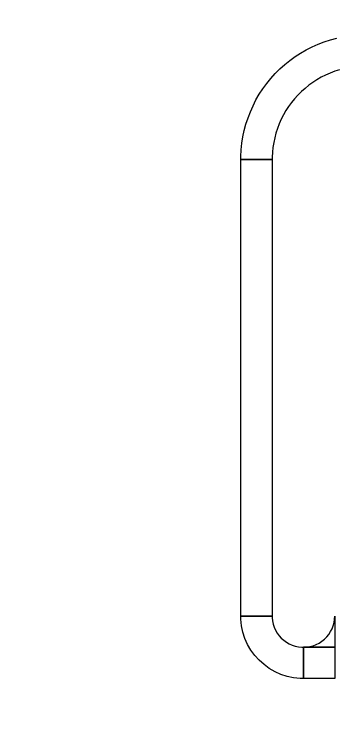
# Model space of a CAD drawing. Extents: x -50000 to 50000, y -50000 to 50000.
# Drawn here: x -39694.8 to -39490, y -18675.1 to -18218 of the extents above; entities that cross this region are included whole.
import ezdxf

# ---------------------------------------------------------------- set-up
doc = ezdxf.new("R2010")
doc.units = 0
doc.layers.add('FRAME', color=14, linetype='CONTINUOUS')
doc.layers.add('XOR4', color=17, linetype='CONTINUOUS')

# ---------------------------------------------------------------- blocks, each defined once
blk = doc.blocks.new('CHIP_RESONATOR')
at = {"layer": 'XOR4'}
blk.add_lwpolyline([(3612.959, 3246.529), (3609.972, 3245.558), (3607.039, 3244.433), (3604.169, 3243.155), (3601.37, 3241.729), (3598.65, 3240.158), (3596.016, 3238.448), (3593.474, 3236.601), (3591.033, 3234.624), (3588.699, 3232.522), (3586.478, 3230.301), (3584.376, 3227.967), (3582.399, 3225.526), (3580.552, 3222.984), (3578.842, 3220.35), (3577.271, 3217.63), (3575.845, 3214.831), (3574.567, 3211.961), (3573.442, 3209.028), (3572.471, 3206.041), (3571.658, 3203.007), (3571.005, 3199.934), (3570.513, 3196.832), (3570.185, 3193.708), (3570.021, 3190.571), (3570, 3189), (3550, 3189), (3550.027, 3191.094), (3550.247, 3195.277), (3550.684, 3199.442), (3551.34, 3203.579), (3552.21, 3207.676), (3553.294, 3211.721), (3554.589, 3215.705), (3556.09, 3219.615), (3557.793, 3223.441), (3559.695, 3227.173), (3561.789, 3230.8), (3564.07, 3234.312), (3566.532, 3237.701), (3569.168, 3240.956), (3571.97, 3244.068), (3574.932, 3247.03), (3578.044, 3249.832), (3581.299, 3252.468), (3584.688, 3254.93), (3588.2, 3257.211), (3591.827, 3259.305), (3595.559, 3261.207), (3599.385, 3262.91), (3603.295, 3264.411), (3607.279, 3265.706), (3611.324, 3266.79)], dxfattribs=at)
for points in [[(3550, 2897), (3550, 3189), (3570, 3189), (3570, 2897)], [(3590, 2857), (3587.907, 2857.055), (3583.743, 2857.492), (3579.647, 2858.363), (3575.665, 2859.657), (3571.84, 2861.36), (3568.214, 2863.453), (3564.827, 2865.914), (3561.716, 2868.716), (3558.914, 2871.827), (3556.453, 2875.214), (3554.36, 2878.84), (3552.657, 2882.665), (3551.363, 2886.647), (3550.492, 2890.743), (3550.055, 2894.907), (3550, 2897), (3570, 2897), (3570.027, 2895.953), (3570.246, 2893.871), (3570.681, 2891.824), (3571.328, 2889.833), (3572.18, 2887.92), (3573.227, 2886.107), (3574.457, 2884.414), (3575.858, 2882.858), (3577.414, 2881.457), (3579.107, 2880.227), (3580.92, 2879.18), (3582.833, 2878.328), (3584.824, 2877.681), (3586.871, 2877.246), (3588.953, 2877.027), (3590, 2877)], [(3590, 2877), (3592.091, 2877.11), (3594.158, 2877.437), (3596.18, 2877.979), (3598.135, 2878.729), (3600, 2879.679), (3601.756, 2880.82), (3603.383, 2882.137), (3604.863, 2883.617), (3606.18, 2885.244), (3607.321, 2887), (3608.271, 2888.865), (3609.021, 2890.82), (3609.563, 2892.842), (3609.89, 2894.909), (3610, 2897), (3610, 2877)], [(3590, 2857), (3590, 2877), (3610, 2877), (3610, 2857)]]:
    blk.add_lwpolyline(points, close=True, dxfattribs=at)

msp = doc.modelspace()

# ---------------------------------------------------------------- linework, layer by layer
at = {"layer": 'FRAME'}
for radius in [50000, 49000]:
    msp.add_circle((0, 0), radius, dxfattribs=at)

# ---------------------------------------------------------------- block references
msp.add_blockref('CHIP_RESONATOR', (-43100, -21500))

doc.saveas('drawing.dxf')
